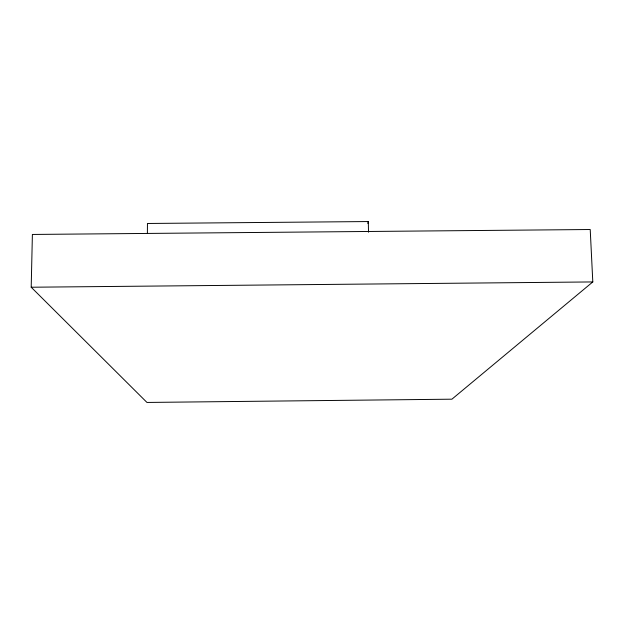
<?xml version="1.0" encoding="UTF-8"?>
<svg xmlns="http://www.w3.org/2000/svg" width="624" height="624" viewBox="0 0 624 624"><rect width="100%" height="100%" fill="white"/><g stroke="black" fill="none" stroke-linecap="round" stroke-linejoin="round"><path stroke-width="0.94" d="M147.381 233.228L147.459 223.478L368.3 221.551L368.519 232.237M31.2 287.227L32.393 234.452L590.218 229.515L592.8 281.931L451.909 399.188L146.968 402.449L31.2 287.227L592.8 281.931M367.801 223.423L368.3 221.551"/></g></svg>
